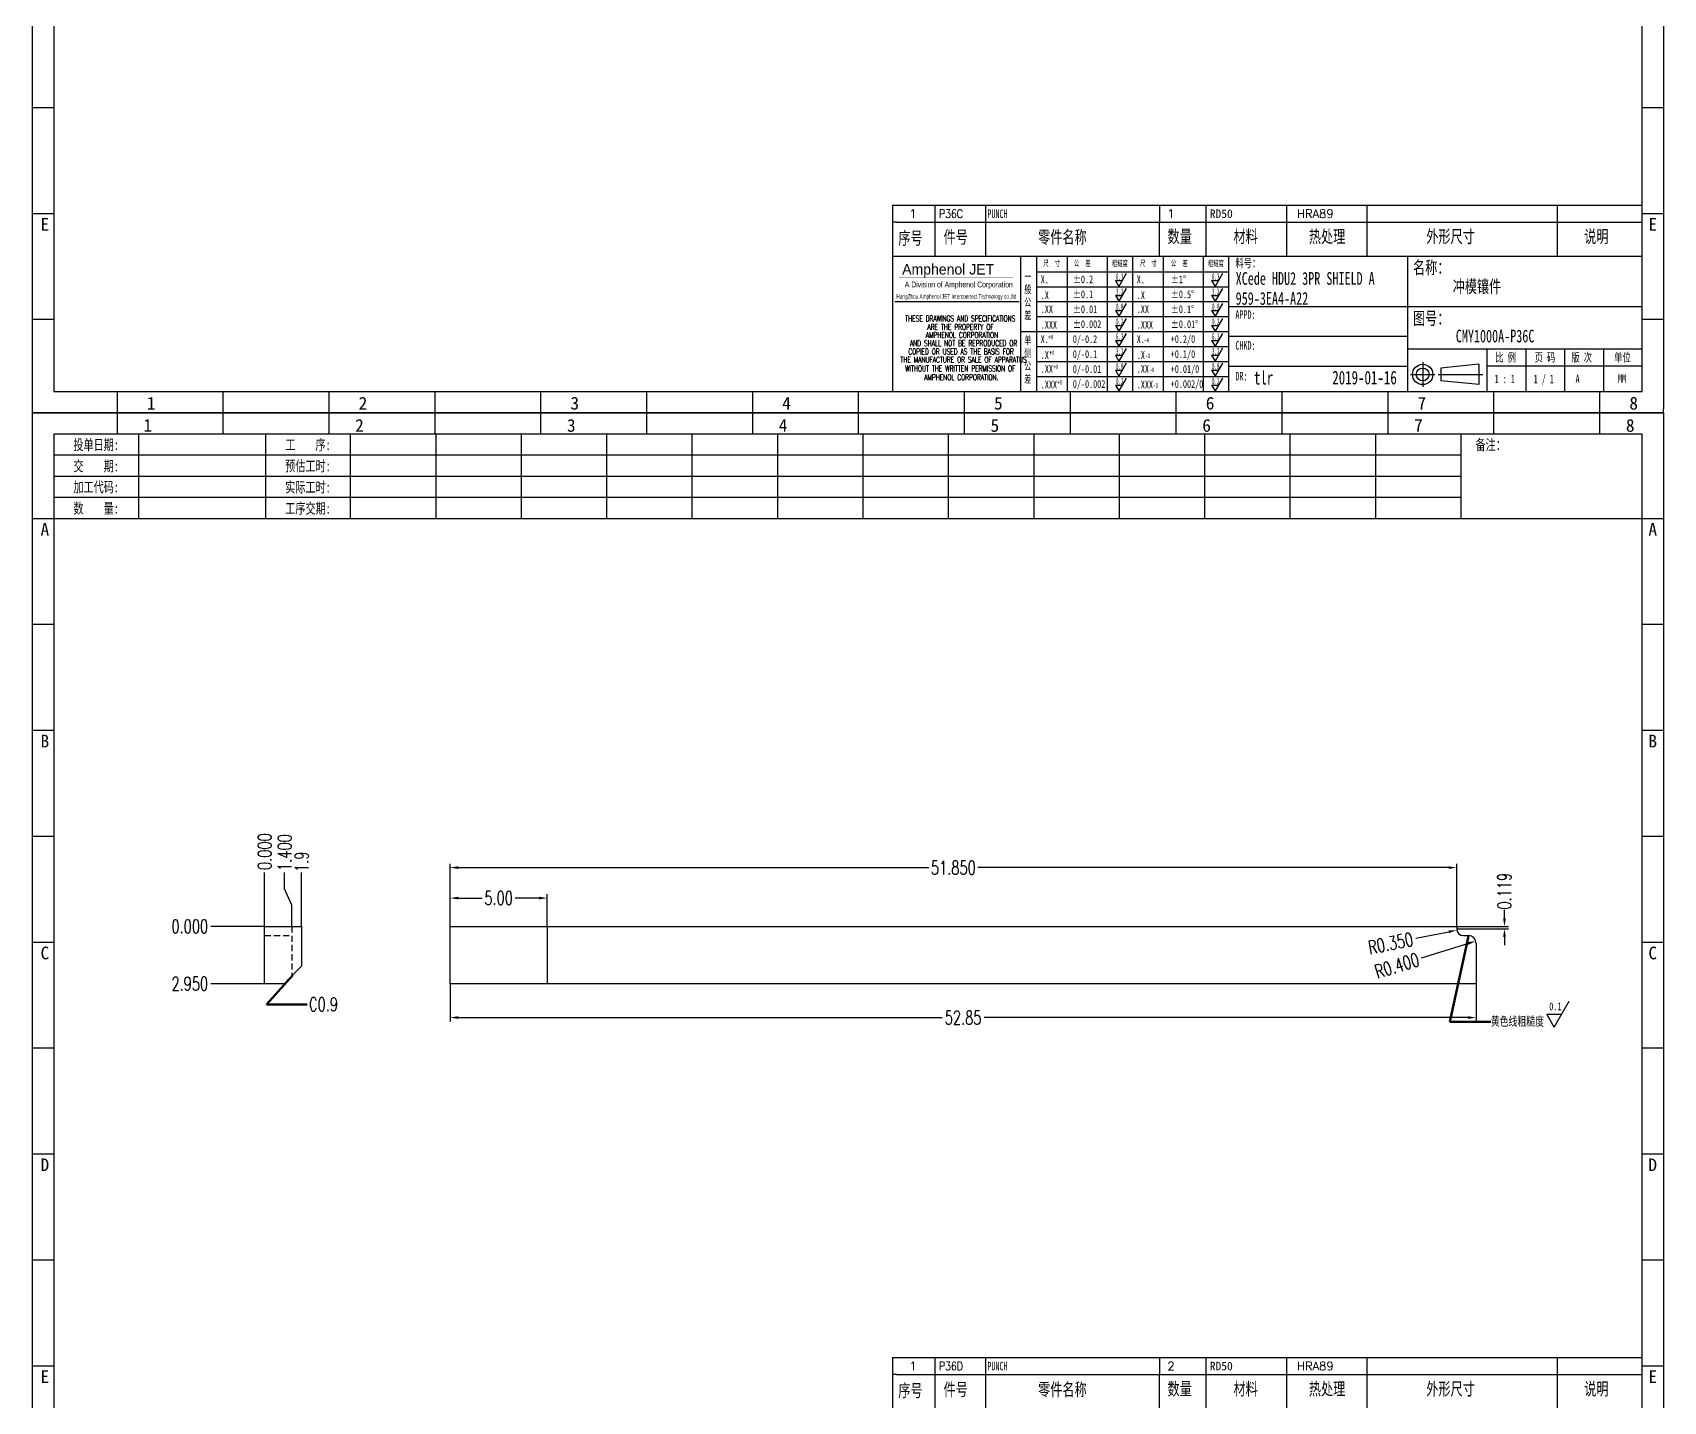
# Model space of a CAD drawing. Header units: millimetres. Extents: x -2852 to 5627, y -2271 to 1849.
# Drawn here: x -778.4 to -694.4, y -59.1 to 11.4 of the extents above; entities that cross this region are included whole.
import ezdxf
from ezdxf.enums import TextEntityAlignment as Align

# ---------------------------------------------------------------- set-up
doc = ezdxf.new("R2010")
doc.units = ezdxf.units.MM
doc.header["$PDSIZE"] = 3
doc.linetypes.add('DASHED2', pattern=[9.525, 6.35, -3.175])
for name, color, linetype in [('1', 7, 'Continuous'), ('11', 4, 'DASHED2'), ('41', 1, 'Continuous'), ('PUNCH', 1, 'Continuous')]:
    doc.layers.add(name, color=color, linetype=linetype)
doc.styles.add('CH', font='仿宋_GB2312_0.ttf')
doc.styles.add('jet02', font='simplex.shx', dxfattribs={"width": 0.7})
doc.styles.add('SIMPLEX', font='SIMPLEX')
doc.styles.get("Standard").update_dxf_attribs({"font": '仿宋_GB2312_0.ttf', "width": 0.7})
doc.styles.add('TEXTSTYLE_1', font='TRIUMB.TTF')
doc.styles.add('TEXTSTYLE_2', font='TRIUM.TTF')
doc.styles.add('tk', font='', dxfattribs={"width": 0.7})
doc.styles.add('tk 2', font='仿宋_GB2312_0.ttf', dxfattribs={"width": 0.65})
doc.styles.add('tk 4', font='simplex.shx', dxfattribs={"width": 0.65, "bigfont": 'bigfont.shx'})
doc.styles.get('tk').set_extended_font_data('NSimSun')
doc.dimstyles.new('jet02', dxfattribs={"dimtxt": 3.5, "dimasz": 2.1, "dimexe": 1, "dimexo": 0, "dimgap": 0.5, "dimtad": 0, "dimtoh": 1, "dimdec": 3, "dimzin": 9, "dimdsep": 46, "dimtxsty": 'jet02', "dimcen": 0, "dimclrt": 256, "dimazin": 2, "dimtfac": 1, "dimtdec": 3, "dimtofl": 0, "dimtmove": 0, "dimatfit": 1, "dimfxl": 0, "dimarcsym": 0})

# ---------------------------------------------------------------- blocks, each defined once
blk = doc.blocks.new('A3-N')
at = {"layer": '1', "color": 1}
for p, q in [((0, 0), (0, 296.73)), ((0, 296.73), (420, 296.73)), ((21.82, 291.27), (21.82, 296.73)), ((49.09, 291.27), (49.09, 296.73)), ((76.36, 291.27), (76.36, 296.73)), ((103.64, 291.27), (103.64, 296.73)), ((103.64, 291.27), (103.64, 296.73)), ((103.64, 291.27), (103.64, 296.73)), ((130.91, 291.27), (130.91, 296.73)), ((158.18, 291.27), (158.18, 296.73)), ((185.45, 291.27), (185.45, 296.73)), ((212.73, 291.27), (212.73, 296.73)), ((240, 291.27), (240, 296.73)), ((267.27, 291.27), (267.27, 296.73)), ((294.55, 291.27), (294.55, 296.73)), ((321.82, 291.27), (321.82, 296.73)), ((349.09, 291.27), (349.09, 296.73)), ((376.36, 291.27), (376.36, 296.73)), ((403.64, 291.27), (403.64, 296.73)), ((420, 296.73), (420, 1)), ((5.45, 269.45), (0, 269.45)), ((420, 269.45), (414.55, 269.45)), ((5.45, 242.18), (0, 242.18)), ((420, 242.18), (414.55, 242.18)), ((5.45, 214.91), (0, 214.91)), ((420, 214.91), (414.55, 214.91)), ((5.45, 187.64), (0, 187.64)), ((420, 187.64), (414.55, 187.64)), ((5.45, 160.36), (0, 160.36)), ((420, 160.36), (414.55, 160.36)), ((5.45, 133.09), (0, 133.09)), ((420, 133.09), (414.55, 133.09)), ((5.45, 105.82), (0, 105.82)), ((420, 105.82), (414.55, 105.82)), ((5.45, 78.55), (0, 78.55)), ((420, 78.55), (414.55, 78.55)), ((5.45, 51.27), (0, 51.27)), ((420, 51.27), (414.55, 51.27)), ((222.45, 49.09), (221.45, 49.09)), ((221.45, 49.09), (221.45, 40.36)), ((222.45, 49.09), (414.55, 49.09)), ((232.36, 49.09), (232.36, 40.36)), ((245.45, 49.09), (245.45, 40.36)), ((290.18, 49.09), (290.18, 40.36)), ((302.18, 49.09), (302.18, 40.36)), ((322.91, 49.09), (322.91, 40.36)), ((343.64, 49.09), (343.64, 40.36)), ((392.73, 40.36), (392.73, 49.09)), ((258.55, 40.36), (258.55, 5.44)), ((266.45, 40.36), (266.45, 5.44)), ((276.78, 40.36), (276.78, 5.45)), ((291.18, 40.36), (291.18, 5.45)), ((301.51, 40.37), (301.51, 5.46)), ((308.01, 40.36), (308.01, 5.45)), ((354.09, 40.36), (354.09, 5.45)), ((308.01, 32.39), (258.55, 32.39)), ((308.01, 28.54), (258.55, 28.54)), ((414.55, 27.27), (308.01, 27.27)), ((5.45, 24), (0, 24)), ((308.01, 24.69), (258.55, 24.69)), ((420, 24), (414.55, 24)), ((308.01, 16.99), (258.55, 16.99)), ((354.09, 19.63), (308.01, 19.63)), ((308.01, 13.14), (258.55, 13.14)), ((414.55, 16.36), (354.09, 16.36)), ((374.55, 16.36), (374.55, 5.45)), ((384.55, 16.36), (384.55, 5.45)), ((394.55, 16.36), (394.55, 5.45)), ((404.55, 16.36), (404.55, 5.45)), ((308.01, 9.29), (258.55, 9.29)), ((308.01, 11.99), (354.09, 11.99)), ((372.51, 12.49), (362.69, 11.5)), ((362.69, 11.5), (362.69, 8.23)), ((372.51, 12.49), (372.51, 7.25)), ((414.55, 12), (374.55, 12)), ((21.82, 0), (21.82, 5.45)), ((49.09, 0), (49.09, 5.45)), ((76.36, 0), (76.36, 5.45)), ((103.64, 0), (103.64, 5.45)), ((130.91, 0), (130.91, 5.45)), ((158.18, 0), (158.18, 5.45)), ((185.45, 0), (185.45, 5.45)), ((212.73, 0), (212.73, 5.45)), ((240, 0), (240, 5.45)), ((267.27, 0), (267.27, 5.45)), ((294.55, 0), (294.55, 5.45)), ((321.82, 0), (321.82, 5.45)), ((349.09, 0), (349.09, 5.45)), ((372.51, 7.25), (362.69, 8.23)), ((376.36, 0), (376.36, 5.45)), ((403.64, 0), (403.64, 5.45)), ((1, 0), (0, 0)), ((420, 0), (1, 0)), ((420, 0), (420, 1))]:
    blk.add_line(p, q, dxfattribs=at)
at = {"layer": '1'}
for p, q in [((414.55, 278.18), (414.55, 284.73)), ((221.45, 40.36), (221.45, 5.45)), ((221.45, 40.36), (414.55, 40.36)), ((221.45, 40.36), (414.55, 40.36)), ((254.41, 40.36), (254.41, 5.45)), ((283.28, 40.36), (283.28, 5.45)), ((308.01, 36.24), (258.55, 36.24)), ((222.08, 28.67), (254.12, 28.67)), ((308.01, 20.84), (254.41, 20.84))]:
    blk.add_line(p, q, dxfattribs=at)
at = {"layer": '1', "color": 1, "ltscale": 0.05}
for p, q in [((278.93, 34.04), (279.79, 32.56)), ((278.93, 34.04), (280.65, 34.04)), ((281.68, 35.84), (279.79, 32.56)), ((303.66, 34.05), (304.52, 32.56)), ((303.66, 34.05), (305.38, 34.05)), ((306.41, 35.84), (304.52, 32.56)), ((278.93, 30.19), (279.79, 28.71)), ((278.93, 30.19), (280.65, 30.19)), ((281.68, 31.99), (279.79, 28.71)), ((303.66, 30.2), (305.38, 30.2)), ((303.66, 30.2), (304.52, 28.71)), ((306.41, 31.99), (304.52, 28.71)), ((278.93, 26.34), (279.79, 24.86)), ((278.93, 26.34), (280.65, 26.34)), ((281.68, 28.14), (279.79, 24.86)), ((303.66, 26.35), (304.52, 24.86)), ((303.66, 26.35), (305.38, 26.35)), ((306.41, 28.14), (304.52, 24.86)), ((278.93, 22.49), (280.65, 22.49)), ((278.93, 22.49), (279.79, 21.01)), ((281.68, 24.29), (279.79, 21.01)), ((303.66, 22.5), (305.38, 22.5)), ((303.66, 22.5), (304.52, 21.01)), ((306.41, 24.29), (304.52, 21.01)), ((278.93, 18.66), (279.79, 17.17)), ((278.93, 18.66), (280.65, 18.66)), ((281.68, 20.45), (279.79, 17.17)), ((303.66, 18.66), (304.52, 17.18)), ((303.66, 18.66), (305.38, 18.66)), ((306.41, 20.46), (304.52, 17.18)), ((278.93, 14.81), (280.65, 14.81)), ((278.93, 14.81), (279.79, 13.32)), ((281.68, 16.6), (279.79, 13.32)), ((281.68, 12.75), (279.79, 9.47)), ((303.66, 14.81), (305.38, 14.81)), ((303.66, 14.81), (304.52, 13.33)), ((306.41, 16.61), (304.52, 13.33)), ((306.41, 12.76), (304.52, 9.48)), ((278.93, 10.96), (279.79, 9.47)), ((278.93, 10.96), (280.65, 10.96)), ((281.68, 8.9), (279.79, 5.62)), ((303.66, 10.96), (304.52, 9.48)), ((303.66, 10.96), (305.38, 10.96)), ((306.41, 8.91), (304.52, 5.63)), ((278.93, 7.11), (279.79, 5.62)), ((278.93, 7.11), (280.65, 7.11)), ((303.66, 7.11), (305.38, 7.11)), ((303.66, 7.11), (304.52, 5.63))]:
    blk.add_line(p, q, dxfattribs=at)
at = {"layer": '1', "color": 1, "ltscale": 0.1}
for p, q in [((358.01, 13.02), (358.01, 6.71)), ((354.86, 9.87), (361.17, 9.87)), ((362.03, 9.87), (373.54, 9.87))]:
    blk.add_line(p, q, dxfattribs=at)
at = {"layer": '1'}
blk.add_lwpolyline([(221.45, 5.45), (414.55, 5.45), (414.55, 291.27), (5.45, 291.27), (5.45, 5.45), (414.55, 5.45)], dxfattribs=at)
at = {"layer": '1', "color": 7, "linetype": 'Continuous', "const_width": 0.123}
blk.add_lwpolyline([(223.11, 34.74), (252.6, 34.76)], dxfattribs=at)
at = {"layer": '1', "color": 1}
for radius in [2.62, 1.64]:
    blk.add_circle((358.01, 9.87), radius, dxfattribs=at)
at = {"layer": '41'}
for p, q in [((27.27, 291.27), (27.27, 269.45)), ((60, 291.27), (60, 269.45)), ((81.82, 291.27), (81.82, 269.45)), ((103.82, 291.27), (103.82, 269.45)), ((125.82, 291.27), (125.82, 269.45)), ((147.82, 291.27), (147.82, 269.45)), ((169.82, 291.27), (169.82, 269.45)), ((191.82, 291.27), (191.82, 269.45)), ((213.82, 291.27), (213.82, 269.45)), ((235.82, 291.27), (235.82, 269.45)), ((257.82, 291.27), (257.82, 269.45)), ((279.82, 291.27), (279.82, 269.45)), ((301.82, 291.27), (301.82, 269.45)), ((323.82, 291.27), (323.82, 269.45)), ((345.82, 291.27), (345.82, 269.45)), ((367.82, 291.27), (367.82, 269.45)), ((367.82, 285.82), (5.45, 285.82)), ((367.82, 280.36), (5.45, 280.36)), ((367.82, 274.91), (5.45, 274.91)), ((414.55, 269.45), (5.45, 269.45))]:
    blk.add_line(p, q, dxfattribs=at)
at = {"layer": '1', "color": 1}
for s, p in [('1', (29.64, 295.11)), ('2', (84.18, 295.11)), ('3', (138.73, 295.11)), ('4', (193.27, 295.11)), ('5', (247.82, 295.11)), ('6', (302.36, 295.11)), ('7', (356.91, 295.11)), ('8', (411.45, 295.11)), ('1', (30.53, 4.11)), ('2', (85.08, 4.11)), ('3', (139.62, 4.11)), ('4', (194.17, 4.11)), ('5', (248.72, 4.11)), ('6', (303.26, 4.11)), ('7', (357.81, 4.11)), ('8', (412.35, 4.11))]:
    blk.add_text(s, height=3.27, dxfattribs=at).set_placement(p, align=Align.TOP_CENTER)
at = {"layer": '1', "style": 'tk', "width": 0.7}
for s, p in [('投单日期:', (16.36, 288.55)), ('工    序:', (70.91, 288.55)), ('备注：', (375.51, 288.55)), ('交    期:', (16.36, 283.09)), ('预估工时:', (70.91, 283.09)), ('加工代码:', (16.36, 277.64)), ('实际工时:', (70.91, 277.64)), ('数    量:', (16.36, 272.18)), ('工序交期:', (70.91, 272.18))]:
    blk.add_text(s, height=2.727, dxfattribs=at).set_placement(p, align=Align.MIDDLE)
at = {"layer": '1', "color": 1}
for s, p in [('A', (2.04, 268.36)), ('B', (2.04, 213.82)), ('C', (2.04, 159.27)), ('D', (2.04, 104.73)), ('E', (2.04, 50.18))]:
    blk.add_text(s, height=3.27, dxfattribs=at).set_placement(p, align=Align.TOP_LEFT)
for s, p in [('A', (418.37, 268.36)), ('B', (418.37, 213.82)), ('C', (418.37, 159.27)), ('D', (418.37, 104.73)), ('E', (418.37, 50.18))]:
    blk.add_text(s, height=3.27, dxfattribs=at).set_placement(p, align=Align.TOP_RIGHT)
at = {"layer": '1', "color": 1, "style": 'tk 2', "width": 0.7}
for s, height, p in [('序号', 3.273, (222.96, 43.34)), ('件号', 3.273, (234.62, 43.61)), ('零件名称', 3.273, (258.97, 43.61)), ('数量', 3.273, (292.3, 43.78)), ('材料', 3.273, (309.27, 43.78)), ('热处理', 3.273, (328.71, 43.78)), ('外形尺寸', 3.273, (358.94, 43.78)), ('说明', 3.273, (399.61, 43.78)), ('料号：', 2.182, (309.77, 37.46)), ('名称：', 3.273, (355.52, 35.79)), ('图号：', 3.273, (355.52, 22.7)), ('比 例', 2.182, (376.69, 13.18)), ('页 码', 2.182, (386.85, 13.18)), ('版 次', 2.182, (396.31, 13.18)), ('单位', 2.182, (407.35, 13.18))]:
    blk.add_text(s, height=height, dxfattribs=at).set_placement(p)
at = {"layer": '1', "color": 7, "linetype": 'Continuous', "style": 'TEXTSTYLE_1'}
blk.add_text('Amphenol JET', height=2.7, dxfattribs=at).set_placement((223.96, 35.61))
at = {"layer": '1', "color": 7, "linetype": 'Continuous'}
for s, height, style, width, p in [('A Division of Amphenol Corporation', 1.5, 'TEXTSTYLE_2', 0.7, (224.64, 32.29)), ('HangZhou Amphenol JET Interconnect Technology co.,ltd ', 1.2, 'TEXTSTYLE_2', 0.6, (222.47, 29.36)), ('THESE DRAWINGS AND SPECIFICATIONS', 1.5, 'tk 4', 0.6, (224.73, 23.52)), ('ARE THE PROPERTY OF', 1.5, 'tk 4', 0.6, (230.45, 21.35)), ('AND SHALL NOT BE REPRODUCED OR', 1.5, 'tk 4', 0.6, (225.95, 17.17)), ('AMPHENOL CORPORATION', 1.5, 'tk 4', 0.6, (230.04, 19.27)), ('THE MANUFACTURE OR SALE OF APPARATUS', 1.5, 'tk 4', 0.6, (223.5, 12.92)), ('COPIED OR USED AS THE BASIS FOR', 1.5, 'tk 4', 0.6, (225.54, 15.02)), ('WITHOUT THE WRITTEN PERMISSION OF', 1.5, 'tk 4', 0.6, (224.73, 10.67)), ('AMPHENOL CORPORATION.', 1.5, 'tk 4', 0.6, (229.63, 8.4))]:
    blk.add_text(s, height=height, dxfattribs=dict(at, style=style, width=width)).set_placement(p)
at = {"layer": '1', "color": 1, "style": 'tk 2', "width": 0.7}
for s, p in [('X.', (259.64, 34.37)), ('%%P0.2', (267.9, 34.37)), ('X.', (284.37, 34.37)), ('%%P1%%D', (293.12, 34.37)), ('.X', (259.64, 30.28)), ('%%P0.1', (267.9, 30.52)), ('.X', (284.37, 30.28)), ('%%P0.5%%D', (293.12, 30.52)), ('.XX', (259.64, 26.71)), ('%%P0.01', (267.9, 26.67)), ('.XX', (284.37, 26.71)), ('%%P0.1%%D', (293.12, 26.67)), ('.XXX', (259.64, 22.68)), ('%%P0.002', (267.9, 22.82)), ('.XXX', (284.37, 22.68)), ('%%P0.01%%D', (293.12, 22.82)), ('X.', (259.64, 18.97)), ('0/-0.2', (267.9, 18.97)), ('X.', (284.37, 18.97)), ('+0.2/0', (293.12, 18.97)), ('.X', (259.64, 14.88)), ('0/-0.1', (267.9, 15.12)), ('.X', (284.37, 14.88)), ('+0.1/0', (293.12, 15.12)), ('.XX', (259.64, 11.31)), ('0/-0.01', (267.9, 11.27)), ('0/-0.002', (267.9, 7.42)), ('.XX', (284.37, 11.31)), ('+0.01/0', (293.12, 11.27)), ('+0.002/0', (293.12, 7.42)), ('.XXX', (259.64, 7.28)), ('.XXX', (284.37, 7.28))]:
    blk.add_text(s, height=2, dxfattribs=at).set_placement(p, align=Align.MIDDLE_LEFT)
at = {"layer": '1', "color": 1, "ltscale": 0.05, "style": 'tk 2', "width": 0.5}
for s, p in [('6.3', (279.01, 34.26)), ('6.3', (303.74, 34.27)), ('3.2', (279.01, 30.41)), ('3.2', (303.74, 30.42)), ('0.8', (279.01, 26.56)), ('0.8', (303.74, 26.57)), ('0.2', (279.01, 22.71)), ('0.2', (303.74, 22.72)), ('6.3', (279.01, 18.87)), ('6.3', (303.74, 18.88)), ('3.2', (279.01, 15.02)), ('0.8', (279.01, 11.17)), ('3.2', (303.74, 15.03)), ('0.8', (303.74, 11.18)), ('0.2', (279.01, 7.32)), ('0.2', (303.74, 7.33))]:
    blk.add_text(s, height=1.6, dxfattribs=at).set_placement(p)
at = {"layer": '1', "style": 'tk 2', "width": 0.7}
for s, p in [('APPD:', (309.77, 24.21)), ('CHKD:', (309.77, 16.27)), ('DR:', (309.77, 8.35))]:
    blk.add_text(s, height=2.182, dxfattribs=at).set_placement(p)
at = {"layer": '1', "color": 7, "style": 'tk 2', "width": 0.7}
blk.add_text('MM', height=2.182, dxfattribs=at).set_placement((408.31, 7.75))
at = {"layer": '1', "color": 1, "ltscale": 0.05, "char_height": 1.5, "width": 6.3627, "attachment_point": 1, "style": 'tk 2'}
for s, insert in [('尺  寸', (260.31, 39.25)), ('公  差', (268.17, 39.25)), ('粗糙度', (277.98, 39.25)), ('尺  寸', (285.2, 39.25)), ('公  差', (293.18, 39.25)), ('粗糙度', (302.71, 39.26))]:
    blk.add_mtext(s, dxfattribs=dict(at, insert=insert))
at = {"layer": '1', "ltscale": 0.05, "char_height": 2, "width": 2.5195, "attachment_point": 1, "style": 'tk 2'}
for s, insert in [('一般公差', (255.39, 36.11)), ('单侧公差', (255.39, 19.71))]:
    blk.add_mtext(s, dxfattribs=dict(at, insert=insert))
at = {"layer": '1', "color": 1, "ltscale": 0.05, "char_height": 1.2, "width": 5.1396, "attachment_point": 1, "line_spacing_factor": 0.8, "style": 'tk 2'}
for s, insert in [('+0', (261.58, 20.13)), ('-0', (286.31, 19.33)), ('+0', (261.88, 16.09)), ('-0', (286.61, 15.29)), ('+0', (262.79, 12.45)), ('+0', (263.87, 8.44)), ('-0', (287.51, 11.65)), ('-0', (288.59, 7.64))]:
    blk.add_mtext(s, dxfattribs=dict(at, insert=insert))
at = {"layer": '1', "style": 'tk 2', "width": 0.7}
for tag, p in [('PATR-NO1', (309.84, 32.96)), ('TITLE', (365.74, 30.9)), ('PATR-NO2', (309.84, 27.81)), ('DWG-NO:', (366.54, 18.14))]:
    blk.add_attdef(tag, p, '', height=3.27, dxfattribs=at)
at = {"layer": '1', "color": 1, "style": 'tk 2', "width": 0.7}
for tag, p in [('DRAW', (314.55, 7.27)), ('DATE', (334.72, 7.32))]:
    blk.add_attdef(tag, p, '', height=3.49, dxfattribs=at)
at = {"layer": '1', "style": 'tk 2', "width": 0.7}
for tag, p in [('SCALE', (376.55, 8.73)), ('SHEET', (386.6, 8.72)), ('REV', (397.38, 8.73))]:
    blk.add_attdef(tag, text='', height=2.18, dxfattribs=at).set_placement(p, align=Align.MIDDLE_LEFT)
blk = doc.blocks.new('FB3')
at = {"layer": '1', "color": 1}
for p, q in [((0, 4.36), (193.09, 4.36)), ((0, 4.36), (0, 0)), ((10.91, 4.36), (10.91, 0)), ((24, 4.36), (24, 0)), ((68.73, 4.36), (68.73, 0)), ((80.73, 4.36), (80.73, 0)), ((101.45, 4.36), (101.45, 0)), ((122.18, 4.36), (122.18, 0)), ((171.27, 0), (171.27, 4.36))]:
    blk.add_line(p, q, dxfattribs=at)
at = {"layer": '1'}
for tag, style, p in [('ITEM', 'SIMPLEX', (4.36, 2.18)), ('PARTNO', 'SIMPLEX', (12, 2.18)), ('QTY', 'SIMPLEX', (74.18, 2.18)), ('MATL', 'CH', (81.72, 2.18)), ('FINISH', 'SIMPLEX', (104.17, 2.18)), ('SPEC', 'SIMPLEX', (130.91, 2.18)), ('REMARK', 'SIMPLEX', (174.06, 2.18))]:
    blk.add_attdef(tag, text='', height=2.18, dxfattribs=dict(at, style=style)).set_placement(p, align=Align.MIDDLE_LEFT)
at = {"layer": '1', "style": 'tk', "width": 0.7}
blk.add_attdef('DIE', text='', height=2.18, dxfattribs=at).set_placement((24.43, 2.18), align=Align.MIDDLE_LEFT)
blk = doc.blocks.new('*D2470')
at = {"layer": '41', "ltscale": 0.05}
blk.add_line((148.789, -2487.105), (146.013, -2487.105), dxfattribs=at)
at = {"layer": 'Defpoints', "color": 0, "ltscale": 0.05}
for p in [(146.013, -2487.105), (148.789, -2487.105), (148.789, -2487.105)]:
    blk.add_point(p, dxfattribs=at)
at = {"layer": '41', "ltscale": 0.05, "insert": (144.933, -2487.105), "char_height": 0.7, "attachment_point": 5, "style": 'jet02'}
blk.add_mtext('0.000', dxfattribs=at)
blk = doc.blocks.new('*D2471')
at = {"layer": '41', "ltscale": 0.05}
blk.add_line((148.789, -2490.055), (146.013, -2490.055), dxfattribs=at)
at = {"layer": 'Defpoints', "color": 0, "ltscale": 0.05}
for p in [(148.789, -2487.105), (146.013, -2490.055), (148.789, -2490.055)]:
    blk.add_point(p, dxfattribs=at)
at = {"layer": '41', "ltscale": 0.05, "insert": (144.933, -2490.055), "char_height": 0.7, "attachment_point": 5, "style": 'jet02'}
blk.add_mtext('2.950', dxfattribs=at)
blk = doc.blocks.new('*D2472')
at = {"layer": '41', "ltscale": 0.05}
blk.add_line((148.789, -2487.105), (148.789, -2484.33), dxfattribs=at)
at = {"layer": 'Defpoints', "color": 0, "ltscale": 0.05}
for p in [(148.789, -2484.33), (148.789, -2487.105), (148.789, -2487.105)]:
    blk.add_point(p, dxfattribs=at)
at = {"layer": '41', "ltscale": 0.05, "insert": (148.789, -2483.25), "char_height": 0.7, "attachment_point": 5, "rotation": 90, "style": 'jet02'}
blk.add_mtext('0.000', dxfattribs=at)
blk = doc.blocks.new('*D2473')
at = {"layer": '41', "ltscale": 0.05}
for p, q in [((149.814, -2485.17), (149.814, -2484.33)), ((150.189, -2486.01), (149.814, -2485.17)), ((150.189, -2487.105), (150.189, -2486.01))]:
    blk.add_line(p, q, dxfattribs=at)
at = {"layer": 'Defpoints', "color": 0, "ltscale": 0.05}
for p in [(149.814, -2484.33), (148.789, -2487.105), (150.189, -2487.105)]:
    blk.add_point(p, dxfattribs=at)
at = {"layer": '41', "ltscale": 0.05, "insert": (149.814, -2483.296), "char_height": 0.7, "attachment_point": 5, "rotation": 90, "style": 'jet02'}
blk.add_mtext('1.400', dxfattribs=at)
blk = doc.blocks.new('*D2474')
at = {"layer": '41', "ltscale": 0.05}
blk.add_line((150.689, -2487.105), (150.689, -2484.33), dxfattribs=at)
at = {"layer": 'Defpoints', "color": 0, "ltscale": 0.05}
for p in [(150.689, -2484.33), (148.789, -2487.105), (150.689, -2487.105)]:
    blk.add_point(p, dxfattribs=at)
at = {"layer": '41', "ltscale": 0.05, "insert": (150.689, -2483.775), "char_height": 0.7, "attachment_point": 5, "rotation": 90, "style": 'jet02'}
blk.add_mtext('1.9', dxfattribs=at)
blk = doc.blocks.new('*D2475')
at = {"layer": '41', "ltscale": 0.05}
for p, q in [((158.339, -2487.105), (158.339, -2485.442)), ((163.339, -2487.105), (163.339, -2485.442)), ((158.759, -2485.642), (159.992, -2485.642)), ((162.919, -2485.642), (161.685, -2485.642))]:
    blk.add_line(p, q, dxfattribs=at)
for points in [[(158.759, -2485.572), (158.759, -2485.712), (158.339, -2485.642)], [(162.919, -2485.572), (162.919, -2485.712), (163.339, -2485.642)]]:
    blk.add_solid(points, dxfattribs=at)
at = {"layer": 'Defpoints', "color": 0, "ltscale": 0.05}
for p in [(163.339, -2485.642), (158.339, -2487.105), (163.339, -2487.105)]:
    blk.add_point(p, dxfattribs=at)
at = {"layer": '41', "ltscale": 0.05, "insert": (160.839, -2485.642), "char_height": 0.7, "attachment_point": 5, "style": 'jet02'}
blk.add_mtext('5.00', dxfattribs=at)
blk = doc.blocks.new('*D2476')
at = {"layer": '41', "ltscale": 0.05}
for p, q in [((158.339, -2487.105), (158.339, -2483.874)), ((210.189, -2487.105), (210.189, -2483.874)), ((158.759, -2484.074), (182.997, -2484.074)), ((209.769, -2484.074), (185.53, -2484.074))]:
    blk.add_line(p, q, dxfattribs=at)
for points in [[(158.759, -2484.004), (158.759, -2484.144), (158.339, -2484.074)], [(209.769, -2484.004), (209.769, -2484.144), (210.189, -2484.074)]]:
    blk.add_solid(points, dxfattribs=at)
at = {"layer": 'Defpoints', "color": 0, "ltscale": 0.05}
for p in [(210.189, -2484.074), (158.339, -2487.105), (210.189, -2487.105)]:
    blk.add_point(p, dxfattribs=at)
at = {"layer": '41', "ltscale": 0.05, "insert": (184.264, -2484.074), "char_height": 0.7, "attachment_point": 5, "style": 'jet02'}
blk.add_mtext('51.850', dxfattribs=at)
blk = doc.blocks.new('*D2477')
at = {"layer": '41', "ltscale": 0.05}
for p, q in [((158.339, -2490.055), (158.339, -2491.995)), ((211.189, -2490.055), (211.189, -2491.995)), ((158.759, -2491.795), (183.684, -2491.795)), ((210.769, -2491.795), (185.844, -2491.795))]:
    blk.add_line(p, q, dxfattribs=at)
for points in [[(158.759, -2491.725), (158.759, -2491.865), (158.339, -2491.795)], [(210.769, -2491.725), (210.769, -2491.865), (211.189, -2491.795)]]:
    blk.add_solid(points, dxfattribs=at)
at = {"layer": 'Defpoints', "color": 0, "ltscale": 0.05}
for p in [(158.339, -2490.055), (211.189, -2490.055), (211.189, -2491.795)]:
    blk.add_point(p, dxfattribs=at)
at = {"layer": '41', "ltscale": 0.05, "insert": (184.764, -2491.795), "char_height": 0.7, "attachment_point": 5, "style": 'jet02'}
blk.add_mtext('52.85', dxfattribs=at)
blk = doc.blocks.new('*D2478')
at = {"layer": '41', "ltscale": 0.05}
for p, q in [((212.65, -2486.685), (212.65, -2486.265)), ((210.189, -2487.105), (212.85, -2487.105)), ((210.189, -2487.224), (212.85, -2487.224)), ((212.65, -2487.644), (212.65, -2488.064))]:
    blk.add_line(p, q, dxfattribs=at)
for points in [[(212.58, -2486.685), (212.72, -2486.685), (212.65, -2487.105)], [(212.58, -2487.644), (212.72, -2487.644), (212.65, -2487.224)]]:
    blk.add_solid(points, dxfattribs=at)
at = {"layer": 'Defpoints', "color": 0, "ltscale": 0.05}
for p in [(210.189, -2487.105), (210.189, -2487.224), (212.65, -2487.105)]:
    blk.add_point(p, dxfattribs=at)
at = {"layer": '41', "ltscale": 0.05, "insert": (212.65, -2485.29), "char_height": 0.7, "attachment_point": 5, "rotation": 90, "style": 'jet02'}
blk.add_mtext('0.119', dxfattribs=at)
blk = doc.blocks.new('*D2479')
at = {"layer": '41', "ltscale": 0.05}
blk.add_line((208.085, -2487.715), (209.784, -2487.375), dxfattribs=at)
blk.add_solid([(209.77, -2487.307), (209.797, -2487.444), (210.196, -2487.293)], dxfattribs=at)
at = {"layer": 'Defpoints', "color": 0, "ltscale": 0.05}
for p in [(210.539, -2487.224), (210.196, -2487.293)]:
    blk.add_point(p, dxfattribs=at)
at = {"layer": '41', "ltscale": 0.05, "insert": (206.785, -2487.974), "char_height": 0.7, "attachment_point": 5, "rotation": 11.30053, "style": 'jet02'}
blk.add_mtext('R0.350', dxfattribs=at)
blk = doc.blocks.new('*D2480')
at = {"layer": '41', "ltscale": 0.05}
blk.add_line((208.381, -2488.724), (210.77, -2487.98), dxfattribs=at)
blk.add_solid([(210.749, -2487.914), (210.79, -2488.047), (211.171, -2487.856)], dxfattribs=at)
at = {"layer": 'Defpoints', "color": 0, "ltscale": 0.05}
for p in [(210.789, -2487.974), (211.171, -2487.856)]:
    blk.add_point(p, dxfattribs=at)
at = {"layer": '41', "ltscale": 0.05, "insert": (207.116, -2489.118), "char_height": 0.7, "attachment_point": 5, "rotation": 17.29645, "style": 'jet02'}
blk.add_mtext('R0.400', dxfattribs=at)

msp = doc.modelspace()

# ---------------------------------------------------------------- linework, layer by layer
at = {"layer": '1', "ltscale": 0.05}
for p, q in [((-756.8689, -37.6256), (-756.8689, -34.6756)), ((-756.8689, -34.6756), (-705.0189, -34.6756)), ((-751.8689, -34.6756), (-751.8689, -37.6256)), ((-704.0189, -35.5446), (-704.0189, -37.6256)), ((-704.0189, -37.6256), (-756.8689, -37.6256))]:
    msp.add_line(p, q, dxfattribs=at)
at = {"layer": '1', "color": 2, "ltscale": 0.05}
for p, q in [((-705.0189, -34.6756), (-705.0189, -34.7946)), ((-704.6689, -35.1446), (-704.4189, -35.1446))]:
    msp.add_line(p, q, dxfattribs=at)
for centre, radius, start, end in [((-704.6689, -34.7946), 0.35, 180, 270), ((-704.4189, -35.5446), 0.4, 360, 90)]:
    msp.add_arc(centre, radius, start, end, dxfattribs=at)
at = {"layer": '11', "ltscale": 0.05}
msp.add_line((-766.4185, -35.1446), (-765.0185, -35.1446), dxfattribs=at)
at = {"layer": '11', "color": 6, "ltscale": 0.05}
msp.add_line((-765.0185, -34.6756), (-765.0185, -37.2256), dxfattribs=at)
at = {"layer": '41', "color": 2, "ltscale": 0.05}
for p, q in [((-699.9952, -39.8565), (-699.2254, -38.5232)), ((-699.9952, -39.8565), (-700.3801, -39.1898)), ((-700.3801, -39.1898), (-699.6103, -39.1898))]:
    msp.add_line(p, q, dxfattribs=at)
at = {"layer": 'PUNCH', "color": 6, "ltscale": 0.05}
msp.add_lwpolyline([(-764.5185, -36.7256), (-765.4185, -37.6256), (-766.4185, -37.6256), (-766.4185, -34.6756), (-764.5185, -34.6756)], close=True, dxfattribs=at)

# ---------------------------------------------------------------- block references
at = {"layer": '1', "ltscale": 0.05, "xscale": 0.2000000000000455, "yscale": 0.2000000000000455, "zscale": 0.2000000000000455}
for p, values in [((-778.3712, -8.2217), {'DWG-NO:': 'CMY1000A-P36C', 'TITLE': '冲模镶件', 'REV': 'A', 'SHEET': '1 / 1', 'DRAW': 'tlr', 'DATE': '2019-01-16', 'PATR-NO1': 'XCede HDU2 3PR SHIELD A', 'PATR-NO2': '959-3EA4-A22', 'SCALE': '1 : 1'}), ((-778.3712, -67.5672), {'DWG-NO:': 'CMY1000A-P36D', 'TITLE': '冲模镶件', 'REV': 'A', 'SHEET': '1 / 1', 'DRAW': 'tlr', 'DATE': '2019-01-16', 'PATR-NO1': 'XCede HDU2 3PR SHIELD A', 'PATR-NO2': '959-3EA4-A22', 'SCALE': '1 : 1'})]:
    msp.add_blockref('A3-N', p, dxfattribs=at).add_auto_attribs(values)
at = {"layer": '1', "ltscale": 0.05}
ref = msp.add_blockref('FB3', (-734.0803, 1.5965), dxfattribs=dict(at, xscale=0.2000000000000455, yscale=0.2000000000000455, zscale=0.2000000000000455))
ref.add_attrib('PARTNO', 'P36C', dxfattribs={"height": 0.43636, "style": 'SIMPLEX', "width": 0.8}).set_placement((-731.6803, 2.0328), align=Align.MIDDLE_LEFT)
ref.add_attrib('ITEM', '1', dxfattribs={"height": 0.4364, "style": 'SIMPLEX'}).set_placement((-733.2076, 2.0328), align=Align.MIDDLE_LEFT)
ref.add_attrib('DIE', 'PUNCH', dxfattribs={"height": 0.43636, "style": 'tk', "width": 0.7}).set_placement((-729.1943, 2.0328), align=Align.MIDDLE_LEFT)
ref.add_attrib('QTY', '1', dxfattribs={"height": 0.4364, "style": 'SIMPLEX'}).set_placement((-719.9204, 2.0328), align=Align.MIDDLE_LEFT)
ref.add_attrib('MATL', 'RD50', dxfattribs={"height": 0.43636, "style": 'CH'}).set_placement((-717.7371, 2.0328), align=Align.MIDDLE_LEFT)
ref.add_attrib('FINISH', 'HRA89', dxfattribs={"height": 0.43636, "style": 'SIMPLEX'}).set_placement((-713.2458, 2.0328), align=Align.MIDDLE_LEFT)
ref = msp.add_blockref('FB3', (-734.0803, -57.749), dxfattribs=dict(at, xscale=0.2000000000000455, yscale=0.2000000000000455, zscale=0.2000000000000455))
ref.add_attrib('PARTNO', 'P36D', dxfattribs={"height": 0.43636, "style": 'SIMPLEX', "width": 0.8}).set_placement((-731.6803, -57.3126), align=Align.MIDDLE_LEFT)
ref.add_attrib('ITEM', '1', dxfattribs={"height": 0.4364, "style": 'SIMPLEX'}).set_placement((-733.2076, -57.3126), align=Align.MIDDLE_LEFT)
ref.add_attrib('DIE', 'PUNCH', dxfattribs={"height": 0.43636, "style": 'tk', "width": 0.7}).set_placement((-729.1943, -57.3126), align=Align.MIDDLE_LEFT)
ref.add_attrib('QTY', '2', dxfattribs={"height": 0.4364, "style": 'SIMPLEX'}).set_placement((-719.9204, -57.3126), align=Align.MIDDLE_LEFT)
ref.add_attrib('MATL', 'RD50', dxfattribs={"height": 0.43636, "style": 'CH'}).set_placement((-717.7371, -57.3126), align=Align.MIDDLE_LEFT)
ref.add_attrib('FINISH', 'HRA89', dxfattribs={"height": 0.43636, "style": 'SIMPLEX'}).set_placement((-713.2458, -57.3126), align=Align.MIDDLE_LEFT)

# ---------------------------------------------------------------- texts
at = {"layer": '41', "color": 2, "ltscale": 0.05, "style": 'tk 2', "width": 0.65}
msp.add_text('0.1', height=0.4, dxfattribs=at).set_placement((-700.2516, -38.9901))
at = {"layer": '41', "ltscale": 0.05, "insert": (-764.1319, -38.6855), "char_height": 0.7, "attachment_point": 4, "style": 'jet02'}
msp.add_mtext('C0.9', dxfattribs=at)
at = {"layer": '41', "color": 2, "ltscale": 0.05, "insert": (-703.2626, -39.5819), "char_height": 0.466667, "attachment_point": 4, "style": 'jet02'}
msp.add_mtext('{\\fSimSun|b0|i0|c134|p54;黄色线粗糙度}', dxfattribs=at)

# ---------------------------------------------------------------- dimensions: what is measured, and where the dimension line sits
at = {"layer": '41', "ltscale": 0.05}
for feature_location, offset, dtype, origin, override, picture, middle, set_off in [((-766.4184966146, -34.675584568), (0, 2.7758998002), 1, (-766.4184966146, -34.675584568), {"dimscale": 0.2, "dimtoh": 0, "dimzin": 1, "dimclrd": 256, "dimclre": 256, "dimadec": 3, "dimazin": 0, "dimatfit": 3, "dimlwd": 65535, "dimlwe": 65535}, '*D2472', (-766.4184966146, -30.8196847678), (-915.2077048823, 2452.4298167741)), ((-765.0185, -34.6756), (-0.375, 2.7759), 1, (-766.4185, -34.6756), {"dimscale": 0.2, "dimtoh": 0, "dimzin": 1, "dimclrd": 256, "dimclre": 256, "dimadec": 3, "dimazin": 0, "dimatfit": 3, "dimlwd": 65535, "dimlwe": 65535}, '*D2473', (-765.3935, -30.8664), (-915.2077, 2452.4298)), ((-764.5185, -34.6756), (0, 2.7759), 1, (-766.4185, -34.6756), {"dimscale": 0.2, "dimtoh": 0, "dimdec": 1, "dimzin": 1, "dimclrd": 256, "dimclre": 256, "dimadec": 1, "dimazin": 0, "dimatfit": 3, "dimlwd": 65535, "dimlwe": 65535}, '*D2474', (-764.5185, -31.3447), (-915.2077, 2452.4298)), ((-766.4184966146, -34.675584568), (-2.7758998002, 0), 0, (-766.4184966146, -34.675584568), {"dimscale": 0.2, "dimtoh": 0, "dimzin": 1, "dimclrd": 256, "dimclre": 256, "dimadec": 3, "dimazin": 0, "dimatfit": 3, "dimlwd": 65535, "dimlwe": 65535}, '*D2470', (-770.2743964148, -34.675584568), (-915.2077048823, 2452.4298167741)), ((-766.4185, -37.6256), (-2.7759, 0), 0, (-766.4185, -34.6756), {"dimscale": 0.2, "dimtoh": 0, "dimzin": 1, "dimclrd": 256, "dimclre": 256, "dimadec": 3, "dimazin": 0, "dimatfit": 3, "dimlwd": 65535, "dimlwe": 65535}, '*D2471', (-770.2744, -37.6256), (-915.2077, 2452.4298))]:
    dim = msp.add_ordinate_dim(feature_location=feature_location, offset=offset, dtype=dtype, origin=origin, dimstyle='jet02', override=override, dxfattribs=at)
    dim.commit()
    dim.dimension.update_dxf_attribs({"geometry": picture, "text_midpoint": middle, "insert": set_off})
for base, p1, p2, override, picture, middle in [((-705.0189, -31.6444), (-756.8689, -34.6756), (-705.0189, -34.6756), {"dimscale": 0.2, "dimtoh": 0, "dimzin": 1, "dimclrd": 256, "dimclre": 256, "dimadec": 3, "dimazin": 0, "dimatfit": 3, "dimlwd": 65535, "dimlwe": 65535}, '*D2476', (-730.9439, -31.6444)), ((-751.8689, -33.2122), (-756.8689, -34.6756), (-751.8689, -34.6756), {"dimscale": 0.2, "dimtoh": 0, "dimdec": 2, "dimzin": 1, "dimclrd": 256, "dimclre": 256, "dimazin": 0, "dimatfit": 3, "dimlwd": 65535, "dimlwe": 65535}, '*D2475', (-754.3689, -33.2122)), ((-704.0189, -39.3655), (-756.8689, -37.6256), (-704.0189, -37.6256), {"dimscale": 0.2, "dimtoh": 0, "dimdec": 2, "dimzin": 1, "dimclrd": 256, "dimclre": 256, "dimazin": 0, "dimatfit": 3, "dimlwd": 65535, "dimlwe": 65535}, '*D2477', (-730.4439, -39.3655))]:
    dim = msp.add_linear_dim(base=base, p1=p1, p2=p2, dimstyle='jet02', override=override, dxfattribs=at)
    dim.commit()
    dim.dimension.update_dxf_attribs({"geometry": picture, "text_midpoint": middle, "insert": (-915.2077, 2452.4298)})
dim = msp.add_linear_dim(base=(-702.5573, -34.6756), p1=(-705.0189, -34.7946), p2=(-705.0189, -34.6756), angle=90, dimstyle='jet02', override={"dimscale": 0.2, "dimtoh": 0, "dimzin": 1, "dimclrd": 256, "dimclre": 256, "dimadec": 3, "dimazin": 0, "dimatfit": 3, "dimlwd": 65535, "dimlwe": 65535}, dxfattribs=at)
dim.commit()
dim.dimension.update_dxf_attribs({"geometry": '*D2478', "text_midpoint": (-702.5573, -32.8606), "insert": (-915.2077, 2452.4298)})
for center, mpoint, picture, middle in [((-704.6689, -34.7946), (-705.0121, -34.8632), '*D2479', (-708.4222, -35.5447)), ((-704.4189, -35.5446), (-704.037, -35.4257), '*D2480', (-708.0922, -36.6885))]:
    dim = msp.add_radius_dim(center=center, mpoint=mpoint, dimstyle='jet02', override={"dimscale": 0.2, "dimtoh": 0, "dimzin": 1, "dimclrd": 256, "dimclre": 256, "dimadec": 3, "dimazin": 0, "dimatfit": 3, "dimlwd": 65535, "dimlwe": 65535}, dxfattribs=at)
    dim.commit()
    dim.dimension.update_dxf_attribs({"geometry": picture, "text_midpoint": middle, "dimtype": 132, "insert": (-915.2077, 2452.4298)})

# ---------------------------------------------------------------- leaders
at = {"layer": '41', "color": 2, "ltscale": 0.05, "annotation_type": 0, "has_hookline": 1, "hookline_direction": 0, "text_width": 2.7593}
msp.add_leader([(-704.4031, -35.169), (-705.3626, -39.5819), (-703.2626, -39.5819)], dimstyle='jet02', override={"dimscale": 0.1, "dimexe": 0, "dimgap": 0, "dimtoh": 0, "dimdec": 1, "dimzin": 1, "dimdle": 0.05, "dimclrd": 2, "dimclre": 256, "dimadec": 1, "dimazin": 0, "dimtp": 0.05, "dimtm": 0.05, "dimatfit": 3, "dimtolj": 1, "dimtzin": 0, "dimlwd": 65535}, dxfattribs=at)
at = {"layer": '41', "ltscale": 0.05, "annotation_type": 0, "has_hookline": 1, "hookline_direction": 0, "text_width": 1.4933}
msp.add_leader([(-764.9685, -37.1756), (-766.3319, -38.6855), (-764.2319, -38.6855)], dimstyle='jet02', override={"dimscale": 0.2, "dimtoh": 0, "dimdec": 2, "dimzin": 1, "dimclrd": 256, "dimclre": 256, "dimazin": 0, "dimatfit": 3, "dimlwd": 65535, "dimlwe": 65535}, dxfattribs=at)

doc.saveas('drawing.dxf')
